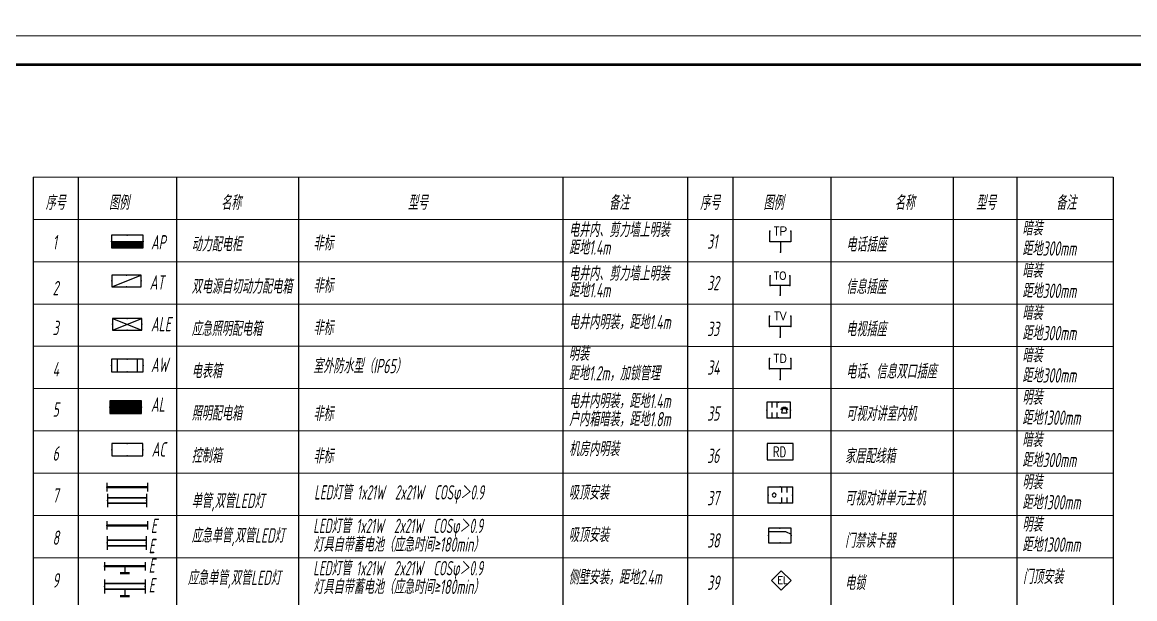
# Model space of a CAD drawing. Extents: x 3774419 to 4775970, y -926964 to 2266.
# Drawn here: x 3812669 to 3851395, y -649561 to -629489 of the extents above; entities that cross this region are included whole.
import ezdxf
from ezdxf.enums import TextEntityAlignment as Align

# ---------------------------------------------------------------- set-up
doc = ezdxf.new("R2010")
doc.units = 0
doc.header["$LTSCALE"] = 1000
doc.header["$MEASUREMENT"] = 0
doc.linetypes.add('CONTINOUS', pattern=[0])
doc.layers.get('0').update_dxf_attribs({"linetype": 'CONTINUOUS'})
for name, color, linetype in [('1-D2', 2, 'CONTINUOUS'), ('1-弱电', 3, 'CONTINUOUS'), ('1-弱电1', 3, 'CONTINUOUS'), ('EQUIP-安防', 3, 'CONTINUOUS'), ('EQUIP-照明', 3, 'CONTINUOUS'), ('EQUIP-箱柜', 3, 'CONTINUOUS'), ('EQUIP-通讯', 3, 'CONTINUOUS'), ('TK', 252, 'CONTINUOUS')]:
    doc.layers.add(name, color=color, linetype=linetype)
doc.layers.add('DIM', color=3, linetype='CONTINUOUS', lineweight=20)
doc.layers.add('图框', color=147, linetype='CONTINUOUS', lineweight=20)
doc.styles.add('1常用弱电', font='SIMPLEX.shx', dxfattribs={"width": 0.8, "height": 3.5, "bigfont": 'HZTXT.shx'})
doc.styles.add('_TCH_LABEL', font='COMPLEX', dxfattribs={"bigfont": 'GBCBIG'})
doc.styles.add('_TEL_DIM', font='SIMPLEX', dxfattribs={"width": 0.8, "height": 3.5, "bigfont": 'HZTXT'})
doc.styles.add('CM', font='complex', dxfattribs={"width": 0.75})
doc.styles.add('HZTXT', font='gbeitc.shx', dxfattribs={"width": 0.8, "height": 400, "bigfont": 'hztxt.shx'})
doc.styles.get("Standard").update_dxf_attribs({"font": 'gbenor.shx', "bigfont": 'gbcbig.shx'})

# ---------------------------------------------------------------- blocks, each defined once
blk = doc.blocks.new('$equip$00001674')
for p, q in [((-0.5, 0.499), (-0.5, 0.999)), ((0.5, 0.999), (0.5, 0.499)), ((0.5, 0.499), (-0.5, 0.499)), ((0, 0.5), (0, 0))]:
    blk.add_line(p, q)
for p in [(-0.5, 0.999), (0.5, 0.999), (-0.5, 0.499), (0, 0), (0.5, 0.499)]:
    blk.add_point(p)
at = {"style": '_TCH_LABEL', "flags": 8}
blk.add_attdef('$TEXT$', text='', height=0.4, dxfattribs=at).set_placement((0, 0.999), align=Align.MIDDLE_CENTER)
at = {"style": '_TCH_LABEL', "flags": 9}
blk.add_attdef('A', (0, 0), '', height=0.00002, dxfattribs=at)
blk = doc.blocks.new('$equip$00001382')
for p, q in [((-0.5, 0.499), (-0.5, 0.999)), ((0.5, 0.999), (0.5, 0.499)), ((0.5, 0.499), (-0.5, 0.499)), ((0, 0.5), (0, 0))]:
    blk.add_line(p, q)
for p in [(-0.5, 0.999), (0.5, 0.999), (0, 0.499), (0, 0)]:
    blk.add_point(p)
at = {"style": '_TCH_LABEL', "flags": 8}
blk.add_attdef('$TEXT$', text='', height=0.4, dxfattribs=at).set_placement((0, 0.999), align=Align.MIDDLE_CENTER)
at = {"style": '_TCH_LABEL', "flags": 9}
blk.add_attdef('A', (0, 0), '', height=0.00002, dxfattribs=at)
blk = doc.blocks.new('$equip$00001847')
for p, q in [((-0.5, 0.499), (-0.5, 0.999)), ((0.5, 0.999), (0.5, 0.499)), ((0.5, 0.499), (-0.5, 0.499)), ((0, 0.5), (0, 0))]:
    blk.add_line(p, q)
for p in [(-0.5, 0.999), (0.5, 0.999), (-0.5, 0.499), (0, 0), (0.5, 0.499)]:
    blk.add_point(p)
at = {"color": 7, "style": '_TEL_DIM'}
blk.add_attdef('$TEXT$', text='', height=0.4, dxfattribs=at).set_placement((0, 0.999), align=Align.MIDDLE_CENTER)
at = {"color": 7, "style": '_TEL_DIM', "flags": 1}
blk.add_attdef('A', text='', height=0.00002, dxfattribs=at).set_placement((0, 0), align=Align.MIDDLE_CENTER)
blk = doc.blocks.new('$equip$00002647')
at = {"linetype": 'Continuous'}
for p, q in [((-0.63, -0.415), (-0.63, 0.415)), ((-0.63, -0.415), (-0.63, 0.415)), ((-0.63, 0.415), (0.62, 0.415)), ((0.066, 0.129), (0.066, 0.415)), ((0.345, 0.129), (0.345, 0.415)), ((0.62, 0.415), (0.62, -0.415)), ((0.62, -0.415), (-0.63, -0.415)), ((0.066, -0.415), (0.066, -0.129)), ((0.345, -0.415), (0.345, -0.129))]:
    blk.add_line(p, q, dxfattribs=at)
at = {"const_width": 0.05}
blk.add_lwpolyline([(-0.63, 0.415), (0.62, 0.415), (0.62, -0.415), (-0.63, -0.415), (-0.63, 0.415), (0.62, 0.415)], dxfattribs=at)
at = {"linetype": 'Continuous'}
for start, end in [(0, 180), (180, 0)]:
    blk.add_arc((-0.32, 0), 0.1, start, end, dxfattribs=at)
at = {"color": 1}
for p in [(-0.63, 0), (-0.005, 0.415), (0.62, 0), (-0.005, -0.415)]:
    blk.add_point(p, dxfattribs=at)
at = {"color": 7, "style": '_TEL_DIM', "flags": 1}
blk.add_attdef('A', text='', height=0.000025, dxfattribs=at).set_placement((0, 0), align=Align.MIDDLE_CENTER)
blk = doc.blocks.new('A$C61097B59')
at = {"layer": '1-D2'}
for p, q in [((-88, 338), (-88, 0)), ((447, 338), (-88, 338)), ((447, 0), (447, 338)), ((-88, 0), (447, 0))]:
    blk.add_line(p, q, dxfattribs=at)
at = {"layer": '1-D2', "linetype": 'Continuous', "style": 'CM', "width": 0.75}
blk.add_text('RD', height=204, dxfattribs=at).set_placement((31, 63))
blk = doc.blocks.new('3电锁')
at = {"layer": '1-弱电1'}
for p, q in [((0, 743), (-372, 372)), ((372, 372), (0, 743)), ((-372, 372), (0, 0)), ((0, 0), (372, 372))]:
    blk.add_line(p, q, dxfattribs=at)
at = {"layer": '1-弱电1', "style": '1常用弱电'}
blk.add_text('EL', height=277.7, dxfattribs=at).set_placement((-160, 247))
blk = doc.blocks.new('$equip$00002628')
at = {"linetype": 'Continuous'}
for p, q in [((-0.625, 0.415), (0.625, 0.415)), ((-0.625, -0.415), (-0.625, 0.415)), ((-0.472, 0.01), (-0.409, 0.01)), ((-0.446, -0.138), (-0.395, 0.058)), ((-0.395, 0.058), (-0.395, 0.058)), ((-0.395, 0.058), (-0.206, 0.058)), ((-0.206, 0.058), (-0.155, -0.138)), ((-0.191, 0.01), (-0.129, 0.01)), ((0.071, 0.129), (0.071, 0.415)), ((0.35, 0.129), (0.35, 0.415)), ((0.625, 0.415), (0.625, -0.415)), ((0.625, -0.415), (-0.625, -0.415)), ((-0.155, -0.138), (-0.446, -0.138)), ((0.071, -0.415), (0.071, -0.129)), ((0.35, -0.415), (0.35, -0.129))]:
    blk.add_line(p, q, dxfattribs=at)
at = {"const_width": 0.04}
blk.add_lwpolyline([(-0.625, 0.415), (0.625, 0.415), (0.625, -0.415), (-0.625, -0.415), (-0.625, 0.415), (0.625, 0.415)], dxfattribs=at)
at = {"linetype": 'Continuous'}
blk.add_arc((-0.3, -0.011), 0.173, 6.98974, 173.01026, dxfattribs=at)
for p in [(-0.625, 0), (0, 0.415), (0, -0.415), (0.625, 0)]:
    blk.add_point(p)
at = {"color": 7, "style": '_TEL_DIM', "flags": 1}
blk.add_attdef('A', text='', height=0.000025, dxfattribs=at).set_placement((0, 0), align=Align.MIDDLE_CENTER)
blk = doc.blocks.new('$equip$00002617')
for p, q in [((0.625, 0.415), (-0.625, 0.415)), ((-0.625, 0.415), (-0.625, -0.415)), ((-0.625, 0.215), (0.325, 0.215)), ((0.325, 0.215), (0.625, 0.075)), ((0.625, -0.415), (0.625, 0.415)), ((-0.625, -0.415), (0.625, -0.415))]:
    blk.add_line(p, q)
at = {"linetype": 'Continuous', "const_width": 0.04}
blk.add_lwpolyline([(-0.625, 0.415), (0.625, 0.415), (0.625, -0.415), (-0.625, -0.415)], close=True, dxfattribs=at)
at = {"color": 1}
for p in [(-0.625, 0), (0, 0.415), (0.625, 0), (0.018, -0.415)]:
    blk.add_point(p, dxfattribs=at)
at = {"color": 7, "style": '_TEL_DIM', "flags": 1}
blk.add_attdef('A', text='', height=0.000025, dxfattribs=at).set_placement((0, 0), align=Align.MIDDLE_CENTER)
blk = doc.blocks.new('$equip$00001159')
for p, q in [((-1.2, 0.25), (-1.2, -0.25)), ((-1.2, 0), (1.2, 0)), ((1.2, 0.25), (1.2, -0.25))]:
    blk.add_line(p, q)
at = {"const_width": 0.14}
blk.add_lwpolyline([(-1.2, 0), (1.2, 0)], dxfattribs=at)
at = {"layer": 'EQUIP-照明'}
for p in [(-1.2, 0), (0, 0), (1.2, 0)]:
    blk.add_point(p, dxfattribs=at)
at = {"layer": 'EQUIP-照明', "flags": 9}
blk.add_attdef('A', (0, 0), '', height=0.00002, dxfattribs=at)
blk = doc.blocks.new('$equip$00001160')
for p, q in [((-1.2, 0.417), (-1.2, -0.417)), ((-1.2, 0.167), (1.2, 0.167)), ((1.2, 0.417), (1.2, -0.417)), ((-1.2, -0.167), (1.2, -0.167))]:
    blk.add_line(p, q)
at = {"const_width": 0.1}
for points in [[(-1.2, 0.167), (1.2, 0.167)], [(-1.2, -0.167), (1.2, -0.167)]]:
    blk.add_lwpolyline(points, dxfattribs=at)
at = {"layer": 'EQUIP-照明'}
for p in [(-1.2, 0), (0, 0.167), (1.2, 0), (0, -0.167)]:
    blk.add_point(p, dxfattribs=at)
at = {"layer": 'EQUIP-照明', "flags": 9}
blk.add_attdef('A', (0, 0), '', height=0.00002, dxfattribs=at)
blk = doc.blocks.new('$equip$00001165')
for p, q in [((-1.2, 0.995), (-1.2, 0.162)), ((-1.2, 0.745), (1.2, 0.745)), ((1.2, 0.995), (1.2, 0.162)), ((-1.2, 0.412), (1.2, 0.412)), ((0, 0.412), (0, 0))]:
    blk.add_line(p, q)
for points, const_width in [([(-1.2, 0.745), (1.2, 0.745)], 0.1), ([(-1.2, 0.412), (1.2, 0.412)], 0.1), ([(-0.282, 0), (0.282, 0)], 0.14)]:
    blk.add_lwpolyline(points, dxfattribs=dict(const_width=const_width))
for p in [(0, 0.745), (-1.2, 0.579), (0, 0), (1.2, 0.579)]:
    blk.add_point(p)
at = {"flags": 9}
blk.add_attdef('A', (0, 0), '', height=0.00002, dxfattribs=at)
blk = doc.blocks.new('$equip$00001164')
for p, q in [((-1.2, 0.662), (-1.2, 0.162)), ((1.2, 0.662), (1.2, 0.162)), ((-1.2, 0.412), (1.2, 0.412)), ((0, 0.412), (0, 0)), ((0, 0), (0, 0))]:
    blk.add_line(p, q)
at = {"const_width": 0.14}
for points in [[(-1.2, 0.412), (1.2, 0.412)], [(-0.282, 0), (0.282, 0)]]:
    blk.add_lwpolyline(points, dxfattribs=at)
for p in [(-1.2, 0.412), (0, 0.412), (0, 0), (1.2, 0.412)]:
    blk.add_point(p)
at = {"flags": 9}
blk.add_attdef('A', (0, 0), '', height=0.00002, dxfattribs=at)
blk = doc.blocks.new('$equip$00001428')
for p, q in [((0.75, 0.6), (-0.75, 0.6)), ((-0.75, 0.6), (-0.75, 0)), ((-0.469, 0.6), (-0.469, 0)), ((0.469, 0.6), (0.469, 0)), ((0.75, 0), (0.75, 0.6)), ((-0.75, 0), (0.75, 0))]:
    blk.add_line(p, q)
for p in [(0, 0.6), (-0.75, 0.3), (0, 0), (0.75, 0.3)]:
    blk.add_point(p)
at = {"style": '_TCH_LABEL', "flags": 9}
blk.add_attdef('A', (0, 0), '', height=0.00002, dxfattribs=at)
blk = doc.blocks.new('*X10')
at = {"color": 0}
for p, q in [((-250, 33), (-183, 100)), ((-250, 68), (-218, 100)), ((-247, 0), (-147, 100)), ((-212, 0), (-112, 100)), ((-177, 0), (-77, 100)), ((-141, 0), (-41, 100)), ((-106, 0), (-6, 100)), ((-71, 0), (29, 100)), ((-35, 0), (65, 100)), ((0, 0), (100, 100)), ((35, 0), (135, 100)), ((71, 0), (171, 100)), ((106, 0), (206, 100)), ((141, 0), (241, 100)), ((177, 0), (250, 73)), ((212, 0), (250, 38)), ((247, 0), (250, 3))]:
    blk.add_line(p, q, dxfattribs=at)
blk = doc.blocks.new('$equip$00001414')
for p, q in [((0.75, 0.6), (-0.75, 0.6)), ((-0.75, 0.6), (-0.75, 0)), ((0.75, 0), (0.75, 0.6)), ((-0.75, 0.3), (0.75, 0.3)), ((-0.75, 0), (0.75, 0))]:
    blk.add_line(p, q)
at = {"const_width": 0.3}
blk.add_lwpolyline([(-0.75, 0.15), (0.75, 0.15)], dxfattribs=at)
for p in [(0, 0.6), (-0.75, 0.3), (0, 0), (0.75, 0.3)]:
    blk.add_point(p)
at = {"xscale": 0.00300000000061118, "yscale": 0.00300000000061118, "zscale": 0.00300000000061118}
blk.add_blockref('*X10', (0, 0), dxfattribs=at)
at = {"style": '_TCH_LABEL', "flags": 9}
blk.add_attdef('A', (0, 0), '', height=0.00002, dxfattribs=at)
blk = doc.blocks.new('*X8')
at = {"color": 0}
for p, q in [((-250, 33), (-83, 200)), ((-250, 68), (-118, 200)), ((-250, 104), (-154, 200)), ((-250, 139), (-189, 200)), ((-250, 174), (-224, 200)), ((-247, 0), (-47, 200)), ((-212, 0), (-12, 200)), ((-177, 0), (23, 200)), ((-141, 0), (59, 200)), ((-106, 0), (94, 200)), ((-71, 0), (129, 200)), ((-35, 0), (165, 200)), ((0, 0), (200, 200)), ((35, 0), (235, 200)), ((71, 0), (250, 179)), ((106, 0), (250, 144)), ((141, 0), (250, 109)), ((177, 0), (250, 73)), ((212, 0), (250, 38)), ((247, 0), (250, 3))]:
    blk.add_line(p, q, dxfattribs=at)
blk = doc.blocks.new('$equip$00001421')
for p, q in [((0.75, 0.6), (-0.75, 0.6)), ((-0.75, 0.6), (-0.75, 0)), ((0.75, 0), (0.75, 0.6)), ((-0.75, 0), (0.75, 0))]:
    blk.add_line(p, q)
at = {"const_width": 0.6}
blk.add_lwpolyline([(-0.75, 0.3), (0.75, 0.3)], dxfattribs=at)
for p in [(0, 0.6), (-0.75, 0.3), (0, 0), (0.75, 0.3)]:
    blk.add_point(p)
at = {"xscale": 0.00300000000061118, "yscale": 0.00300000000061118, "zscale": 0.00300000000061118}
blk.add_blockref('*X8', (0, 0), dxfattribs=at)
at = {"style": '_TCH_LABEL', "flags": 9}
blk.add_attdef('A', (0, 0), '', height=0.00002, dxfattribs=at)
blk = doc.blocks.new('$equip$00001416')
for p, q in [((0.75, 0.6), (-0.75, 0.6)), ((-0.75, 0), (0.75, 0.6)), ((-0.75, 0.6), (-0.75, 0)), ((0.75, 0), (0.75, 0.6)), ((-0.75, 0), (0.75, 0))]:
    blk.add_line(p, q)
for p in [(0, 0.6), (-0.75, 0.3), (0, 0), (0.75, 0.3)]:
    blk.add_point(p)
at = {"style": '_TCH_LABEL', "flags": 9}
blk.add_attdef('A', (0, 0), '', height=0.00002, dxfattribs=at)
blk = doc.blocks.new('$equip$00001424')
for p, q in [((-0.75, 0), (0.75, 0.6)), ((-0.75, 0.6), (0.75, 0)), ((0.75, 0.6), (-0.75, 0.6)), ((-0.75, 0.6), (-0.75, 0)), ((0.75, 0), (0.75, 0.6)), ((-0.75, 0), (0.75, 0))]:
    blk.add_line(p, q)
for p in [(0, 0.6), (-0.75, 0.3), (0, 0), (0.75, 0.3)]:
    blk.add_point(p)
at = {"style": '_TCH_LABEL', "flags": 9}
blk.add_attdef('A', (0, 0), '', height=0.00002, dxfattribs=at)
blk = doc.blocks.new('$equip$00001413')
for p, q in [((0.75, 0.6), (-0.75, 0.6)), ((-0.75, 0.6), (-0.75, 0)), ((0.75, 0), (0.75, 0.6)), ((-0.75, 0), (0.75, 0))]:
    blk.add_line(p, q)
for p in [(0, 0.6), (-0.75, 0.3), (0, 0), (0.75, 0.3)]:
    blk.add_point(p)
at = {"style": '_TCH_LABEL', "flags": 9}
blk.add_attdef('A', (0, 0), '', height=0.00002, dxfattribs=at)

msp = doc.modelspace()

# ---------------------------------------------------------------- linework, layer by layer
at = {"layer": 'DIM', "color": 2, "linetype": 'Continuous'}
for p, q in [((3813045.1, -634881.5), (3835829.2, -634881.5)), ((3835829.2, -634882.1), (3850641.7, -634882.1)), ((3813045.1, -636354.2), (3835829.2, -636354.2)), ((3835829.2, -636354.8), (3850641.7, -636354.8)), ((3813045.1, -637826.9), (3835829.2, -637826.9)), ((3835829.2, -637827.5), (3850641.7, -637827.5)), ((3813045.1, -639299.6), (3835829.2, -639299.6)), ((3835829.2, -639300.1), (3850641.7, -639300.1)), ((3813045.1, -640772.3), (3835829.2, -640772.3)), ((3835829.2, -640772.8), (3850641.7, -640772.8)), ((3813045.1, -642245), (3835829.2, -642245)), ((3835829.2, -642245.5), (3850641.7, -642245.5)), ((3813045.1, -643717.7), (3835829.2, -643717.7)), ((3835829.2, -643718.2), (3850641.7, -643718.2)), ((3813045.1, -645190.4), (3835829.2, -645190.4)), ((3835829.2, -645190.9), (3850641.7, -645190.9)), ((3813045.1, -646663.1), (3835829.2, -646663.1)), ((3835829.2, -646663.6), (3850641.7, -646663.6)), ((3813045.1, -648135.8), (3835829.2, -648135.8)), ((3835829.2, -648136.3), (3850641.7, -648136.3))]:
    msp.add_line(p, q, dxfattribs=at)
at = {"layer": 'TK', "color": 2}
for p, q in [((3813045.1, -634881.5), (3813045.1, -683480.4)), ((3814615.5, -634881.5), (3814615.5, -683480.4)), ((3818033.9, -634881.5), (3818033.9, -683480.4)), ((3822287.1, -634881.5), (3822287.1, -683480.4)), ((3831485.3, -634881.5), (3831485.3, -683480.4)), ((3835829.2, -634881.5), (3835829.2, -658444.6)), ((3835829.2, -634882.1), (3835829.2, -683480.4)), ((3837399.6, -634882.1), (3837399.6, -680535.6)), ((3840818, -634882.1), (3840818, -668754)), ((3845071.2, -634882.1), (3845071.2, -668754)), ((3847289, -634882.1), (3847289, -668754)), ((3850641.7, -634882.1), (3850641.7, -661390.6)), ((3850641.7, -634882.1), (3850641.7, -668754)), ((3835829.2, -636354.2), (3835829.2, -683480.4))]:
    msp.add_line(p, q, dxfattribs=at)
at = {"layer": '图框'}
for points in [[(3804417.5, -588009.7), (3863817.3, -588009.7), (3863817.3, -629963.9), (3804417.5, -629963.9)], [(3804417.5, -629963.9), (3888517.5, -629963.9), (3888517.5, -689363.9), (3804417.5, -689363.9)]]:
    msp.add_lwpolyline(points, close=True, dxfattribs=at)
at = {"layer": '图框', "const_width": 100}
msp.add_lwpolyline([(3887517.5, -688363.9), (3887517.5, -630963.9), (3806917.5, -630963.9), (3806917.5, -688363.9)], close=True, dxfattribs=at)

# ---------------------------------------------------------------- block references
at = {"layer": '1-弱电', "xscale": 0.9149383902549744, "yscale": 0.9149383902549744, "zscale": 0.9149383902549744}
msp.add_blockref('3电锁', (3839092.3, -649264.7), dxfattribs=at)
at = {"layer": 'EQUIP-安防'}
for name, p, xscale, yscale, zscale in [('$equip$00002628', (3838999, -642992.3), -659.2771084336564, 659.2771084336564, 659.277108433735), ('A$C61097B59', (3838744.6, -644729.3), 1.697142899036407, 1.697142899036407, 1.697142899036407), ('$equip$00002647', (3839061.2, -645950.5), 678.8571428656578, 678.8571428656578, 678.8571428656578), ('$equip$00002617', (3839040.7, -647356.4), 624, 624, 624)]:
    msp.add_blockref(name, p, dxfattribs=dict(at, xscale=xscale, yscale=yscale, zscale=zscale))
at = {"layer": 'EQUIP-照明'}
for name, p, xscale, yscale, zscale in [('$equip$00001159', (3816324.7, -645675.6), 589.285714328289, 589.285714328289, 589.285714328289), ('$equip$00001160', (3816317, -646139.8), 565.714285671711, 565.714285671711, 565.714285671711), ('$equip$00001159', (3816324.7, -647005.5), 589.285714328289, 589.285714328289, 589.285714328289), ('$equip$00001160', (3816300.6, -647619.1), 565.714285671711, 565.714285671711, 565.714285671711), ('$equip$00001164', (3816243.3, -648671.3), 589, 589, 589), ('$equip$00001165', (3816243.3, -649471.5), 589, 589, 589)]:
    msp.add_blockref(name, p, dxfattribs=dict(at, xscale=xscale, yscale=yscale, zscale=zscale))
at = {"layer": 'EQUIP-箱柜', "linetype": 'CONTINOUS', "xscale": 736.6071428656578, "yscale": 736.6071428656578, "zscale": 736.6071428656578}
msp.add_blockref('$equip$00001414', (3816324.7, -637345.1), dxfattribs=at)
at = {"layer": 'EQUIP-箱柜'}
for name, p, xscale, yscale, zscale in [('$equip$00001416', (3816298.2, -638700.8), 678.8571428656578, 678.8571428656578, 678.8571428656578), ('$equip$00001424', (3816324.7, -640206.1), 678.8571428656578, 678.8571428656578, 678.8571428656578), ('$equip$00001421', (3816273.4, -643114.3), 736.6071428656578, 736.6071428656578, 736.6071428656578), ('$equip$00001413', (3816324.7, -644587.7), 720, 720, 720)]:
    msp.add_blockref(name, p, dxfattribs=dict(at, xscale=xscale, yscale=yscale, zscale=zscale))
at = {"layer": 'EQUIP-箱柜', "ltscale": 5, "xscale": 736.6071428656578, "yscale": 736.6071428656578, "zscale": 736.6071428656578}
msp.add_blockref('$equip$00001428', (3816324.7, -641665.7), dxfattribs=at)
at = {"layer": 'EQUIP-通讯'}
for name, p, xscale, yscale, zscale, values in [('$equip$00001382', (3839060.3, -637498.3), 736.6071428656578, 736.6071428656578, 736.6071428656578, {'$TEXT$': 'TP'}), ('$equip$00001847', (3839048.9, -638993.1), 678.8571428656578, 678.8571428656578, 678.8571428656578, {'$TEXT$': 'TO'}), ('$equip$00001674', (3839055, -640454.4), 736.6071428656578, 736.6071428656578, 736.6071428656578, {'$TEXT$': 'TV'}), ('$equip$00001674', (3839055, -641927.1), 736.6071428656578, 736.6071428656578, 736.6071428656578, {'$TEXT$': 'TD'})]:
    msp.add_blockref(name, p, dxfattribs=dict(at, xscale=xscale, yscale=yscale, zscale=zscale)).add_auto_attribs(values)

# ---------------------------------------------------------------- texts
at = {"color": 0, "style": 'HZTXT'}
for s, width, p in [('序号', 0.7, (3813478.8, -636021.2)), ('图例', 0.7, (3815688.7, -636021.2)), ('名称', 0.7, (3819590.8, -636021.2)), ('型号', 0.7, (3826091.3, -636021.2)), ('备注', 0.7, (3833097.8, -636021.2)), ('序号', 0.7, (3836262.9, -636021.7)), ('图例', 0.7, (3838472.8, -636021.7)), ('名称', 0.7, (3843037.9, -636021.7)), ('型号', 0.7, (3845873.2, -636021.7)), ('备注', 0.7, (3848659.5, -636021.7)), ('电井内、剪力墙上明装', 0.7, (3831701.7, -636966.3)), ('暗装', 0.7, (3847481.1, -636914.9)), ('1', 0.7, (3813726.4, -637396.7)), ('AP', 0.7, (3817150.8, -637401.7)), ('动力配电柜', 0.7, (3818563.5, -637465.9)), ('非标', 0.7, (3822799.9, -637430.7)), ('距地1.4m', 0.7, (3831701.7, -637581.4)), ('31', 0.7, (3836510.5, -637375.9)), ('电话插座', 0.7, (3841352.8, -637478.1)), ('距地300mm', 0.7, (3847481.1, -637616.5)), ('电井内、剪力墙上明装', 0.7, (3831701.7, -638487.1)), ('暗装', 0.7, (3847481.1, -638387.6)), ('2', 0.7, (3813726.4, -638994.7)), ('AT', 0.7, (3817106.6, -638796.5)), ('双电源自切动力配电箱', 0.7, (3818563.5, -638938.6)), ('非标', 0.7, (3822800.9, -638903.4)), ('距地1.4m', 0.7, (3831701.7, -639067.1)), ('32', 0.7, (3836510.5, -638817.5)), ('信息插座', 0.7, (3841347.6, -638950.8)), ('距地300mm', 0.7, (3847481.1, -639089.2)), ('暗装', 0.7, (3847481.1, -639860.3)), ('ALE', 0.7, (3817150.8, -640249.4)), ('ALE', 0.7, (3817150.8, -640249.4)), ('电井内明装，距地1.4m', 0.7, (3831701.7, -640177.1)), ('3', 0.7, (3813726.4, -640382.8)), ('应急照明配电箱', 0.7, (3818563.5, -640411.3)), ('非标', 0.7, (3822800.9, -640376.1)), ('33', 0.7, (3836510.5, -640415.6)), ('电视插座', 0.7, (3841347.6, -640423.5)), ('距地300mm', 0.7, (3847481.1, -640561.9)), ('明装', 0.7, (3831694.3, -641274.5)), ('暗装', 0.7, (3847481.1, -641333)), ('AW', 0.7, (3817150.8, -641666.3)), ('室外防水型（IP65）', 0.7, (3822793.6, -641708)), ('34', 0.7, (3836510.5, -641762.9)), ('4', 0.7, (3813726.4, -641823.1)), ('电表箱', 0.7, (3818563.5, -641884)), ('距地1.2m，加锁管理', 0.7, (3831694.3, -641961)), ('电话、信息双口插座', 0.7, (3841347.6, -641896.2)), ('距地300mm', 0.7, (3847481.1, -642034.6)), ('电井内明装，距地1.4m', 0.7, (3831701.7, -642926.3)), ('明装', 0.7, (3847481.1, -642805.7)), ('5', 0.7, (3813726.4, -643224)), ('AL', 0.7, (3817150.8, -643049.6)), ('照明配电箱', 0.7, (3818563.5, -643356.7)), ('非标', 0.7, (3822799.9, -643368.5)), ('可视对讲室内机', 0.7, (3841347.6, -643368.9)), ('户内箱暗装，距地1.8m', 0.7, (3831701.7, -643556.8)), ('35', 0.7, (3836510.5, -643361)), ('距地1300mm', 0.7, (3847481.1, -643507.3)), ('暗装', 0.7, (3847481.1, -644278.3)), ('6', 0.7, (3813726.4, -644752.3)), ('AC', 0.7, (3817176.1, -644609.5)), ('控制箱', 0.7, (3818563.5, -644829.4)), ('非标', 0.7, (3822799.9, -644841.2)), ('机房内明装', 0.7, (3831701.7, -644595.2)), ('36', 0.7, (3836510.5, -644833.7)), ('家居配线箱', 0.7, (3841310.3, -644841.6)), ('距地300mm', 0.7, (3847481.1, -644980)), ('LED灯管 1x21W  2x21W  COSφ＞0.9', 0.65, (3822833.1, -646106.1)), ('明装', 0.7, (3847481.1, -645751)), ('7', 0.7, (3813726.4, -646211.6)), ('单管,双管LED灯', 0.7, (3818563.5, -646401.6)), ('吸顶安装', 0.7, (3831688.8, -646115.7)), ('37', 0.7, (3836510.5, -646306.4)), ('可视对讲单元主机', 0.7, (3841310.3, -646314.3)), ('距地1300mm', 0.7, (3847481.1, -646452.7)), ('LED灯管 1x21W  2x21W  COSφ＞0.9', 0.65, (3822799.9, -647274.2)), ('明装', 0.7, (3847481.1, -647223.7)), ('E', 0.7, (3817146.4, -647269.1)), ('应急单管,双管LED灯', 0.7, (3818563.5, -647607.3)), ('吸顶安装', 0.7, (3831688.8, -647588.4)), ('8', 0.7, (3813726.4, -647684.3)), ('E', 0.7, (3817070.7, -647975.9)), ('灯具自带蓄电池（应急时间≥180min）', 0.7, (3822799.9, -647921.5)), ('38', 0.7, (3836510.5, -647779.1)), ('门禁读卡器', 0.7, (3841310.3, -647787)), ('距地1300mm', 0.7, (3847481.1, -647925.4)), ('E', 0.7, (3817070.7, -648654.7)), ('LED灯管 1x21W  2x21W  COSφ＞0.9', 0.65, (3822799.9, -648746.9)), ('应急单管,双管LED灯', 0.7, (3818431, -649080)), ('侧壁安装，距地2.4m', 0.7, (3831688.8, -649061.1)), ('门顶安装', 0.7, (3847505.4, -649046.6)), ('9', 0.7, (3813726.4, -649170.4)), ('E', 0.7, (3817070.7, -649342.2)), ('灯具自带蓄电池（应急时间≥180min）', 0.7, (3822799.9, -649394.2)), ('39', 0.7, (3836510.5, -649251.8)), ('电锁', 0.7, (3841310.3, -649259.7))]:
    msp.add_text(s, height=500, dxfattribs=dict(at, width=width)).set_placement(p)

doc.saveas('drawing.dxf')
